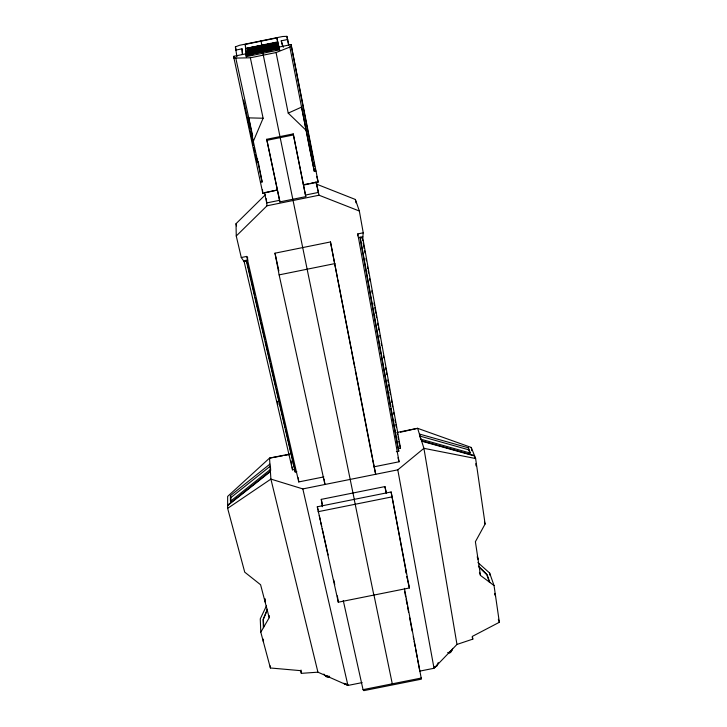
<?xml version="1.0" encoding="UTF-8"?>
<svg xmlns="http://www.w3.org/2000/svg" width="727" height="727" viewBox="0 0 727 727"><rect width="100%" height="100%" fill="white"/><g stroke="black" fill="none" stroke-linecap="round" stroke-linejoin="round"><path stroke-width="1.09" d="M362.146 682.608L347.933 685.443L317.926 672.175L301.323 673.347L300.642 670.657L270.389 667.986L260.793 632.172L269.217 617.696L260.593 584.753L244.726 572.158L227.642 508.346L227.66 496.405L269.535 458.101L290.064 453.966M404.421 588.316L421.396 679.163L363.8 690.65L363.046 689.65L343.271 600.547M357.639 235.839L357.784 233.912L363.236 232.804L359.347 211.03L355.385 199.48L316.718 184.213M396.36 451.676L398.796 451.194L398.096 448.632L400.495 448.15L362.737 237.674L363.236 232.804M452.603 648.384L451.949 650.438L449.359 651.755M451.785 650.374L451.313 651.846L447.923 652.664M437.409 664.551L436.909 666.059L435.037 667.022M437.536 664.66L438.236 662.551M435.964 666.332L434.155 667.259M436.654 665.269L436.309 666.323L434.991 666.995M267.336 609.29L263.047 619.568L263.401 627.701M267.509 609.462L263.383 619.34L263.728 627.128M346.206 683.671L346.352 684.761L347.96 684.443M260.42 182.295L262.129 181.95L253.314 141.365L263.11 118.237L250.342 57.787L233.958 58.142L262.82 193.327L277.46 190.001L264.492 192.637L266.718 202.924L279.631 200.298L266.709 139.293L293.226 133.895L305.794 196.635L279.85 201.897L266.709 139.293M329.658 676.219L328.622 677.201L327.414 676.664M266.482 605.791L260.266 618.877L260.793 632.172M397.042 432.447L417.607 428.312L471.269 447.459L475.622 458.537L485.109 523.994L475.394 541.733L480.483 575.439L494.033 585.544L499.358 622.276L472.377 636.379L472.814 639.124L456.965 644.431L434.019 668.277L419.788 671.112M285.747 429.712L294.917 469.378L292.518 469.86L244.163 261.693L241.273 257.522L236.257 235.993L236.03 223.698L265.537 194.609M236.257 235.993L267.009 205.796L319.071 195.227L359.347 211.03M227.642 508.346L270.898 479.093L302.841 488.917L397.796 469.842L423.923 448.332L475.622 458.537M270.28 469.578L230.432 501.312L230.414 495.632L269.926 464.108M230.932 501.348L230.922 497.55L270.399 466.08L270.689 470.469M227.642 505.147L270.38 471.141M227.642 505.61L270.408 471.587M291.582 46.383L276.069 52.544L288.219 113.13L301.587 107.096L314.3 171.354L316.009 171.009L291.073 44.601L278.977 47.073L279.704 50.427M236.938 56.815L235.394 46.864L239.501 45.301L282.558 36.514L286.883 36.35L288.855 45.056M400.522 432.202L417.607 428.312L423.923 448.332L456.965 644.431M245.272 44.383L276.869 37.94L279.613 49.845L246.217 56.651L245.272 44.383L246.707 55.797M235.493 50.154L242.027 48.818L242.454 53.316M282.603 46.328L281.231 40.821L287.765 39.485M246.117 48.355L277.659 41.912L279.322 49.136M247.516 48.173L276.369 42.666L247.516 48.173L247.753 49.272M276.769 44.456L247.707 50.381L276.769 44.456L276.287 42.302M276.951 45.283L247.816 51.626L276.951 45.283L277.314 47.01M247.834 51.853L277.169 46.264L247.834 51.853L248.071 52.971M247.889 52.48L277.305 46.882L247.889 52.48L248.18 54.234M233.958 58.142L233.912 56.27L245.999 53.798L246.462 57.206M246.317 55.288L279.277 48.564M252.387 54.561L248.107 55.025M268.308 51.308L270.435 50.872M275.742 49.79L277.859 49.363M250.342 57.787L276.069 52.544M266.836 140.356L293.444 134.949M255.995 159.431L257.694 159.086M314.3 171.354L309.62 148.526L311.329 148.181M303.395 184.731L308.802 183.64M310.965 183.195L316.372 182.095L318.381 192.437L305.467 195.054L303.604 185.767M316.009 171.009L318.162 182.095L303.468 185.076L293.226 133.895M241.273 257.522L246.726 256.413L247.816 258.094M324.133 479.066L324.924 484.482L279.132 274.879L274.997 253.187L330.467 241.946L375.686 474.286L372.687 460.146M243.581 260.857L248.016 259.957M358.393 237.593L362.837 236.693M244.163 261.693L246.798 261.157L246.226 260.321L295.189 472.014L296.807 471.696M362.737 237.674L360.101 238.202L360.183 237.229L398.796 451.194M279.132 274.879L334.938 263.583M246.726 256.413L298.742 481.937L323.815 476.903M373.978 466.825L399.078 461.781L357.784 233.912M322.297 506.71L321.279 499.367L384.928 486.59L386.4 492.761M317.308 506.783L391.126 491.97L409.401 587.97L338.282 602.201L317.308 506.783L318.044 510.072M317.953 511.735L392.307 496.814M363.046 689.65L421.469 678.009M282.712 455.784L269.535 458.101L270.898 479.093L317.926 672.175M284.902 455.402L289.301 454.629M263.11 118.237L248.698 117.865L253.314 141.365M328.095 675.946L325.214 675.728L323.851 674.074M328.477 676.901L326.368 676.773L325.387 675.592M347.07 684.534L344.934 684.407L343.916 683.198M421.06 439.262L470.414 453.103L468.37 447.814L419.415 434.046L419.752 436.046L468.661 449.786L469.887 452.957M421.533 440.744L474.458 455.575L474.758 457.674M421.669 441.171L474.622 456.002M477.903 562.571L489.634 573.003L494.033 585.544M288.219 113.13L306.367 130.569M449.877 651.683L450.158 652.728L449.422 653.1L448.096 652.592M478.402 566.115L487.181 574.739L489.844 582.418M479.102 567.133L486.763 574.657L489.316 582.027M344.889 683.571L345.607 684.416M326.359 675.956L327.041 676.782M484.436 522.159L485.109 523.994M494.742 593.386L495.478 595.495M494.842 594.041L495.578 596.149M477.266 556.646L477.948 558.636M477.33 557.209L478.048 559.317M498.34 619.295L499.358 622.276M479.429 572.313L480.483 575.439M281.231 40.821L283.303 47.282M419.752 436.046L420.742 439.181M392.362 684.189L373.842 594.432M472.177 637.006L472.814 639.124M399.496 444.524L400.495 448.15M397.996 457.737L399.078 461.781M230.414 495.632L230.922 497.55M316.708 176.37L318.162 182.095M316.545 184.985L317.172 187.521M317.381 188.366L319.071 195.227M405.393 569.214L406.448 573.63L391.126 491.97M406.693 576.602L407.184 578.647M407.429 579.673L409.401 587.97M247.053 262.256L251.124 279.886M251.633 282.094L254.686 295.307M255.195 297.516L260.548 320.652M261.057 322.852L264.873 339.382M265.382 341.581L269.962 361.41M270.471 363.618L271.489 368.026M271.998 370.225L275.815 386.746M276.324 388.954L285.238 427.512M236.03 223.698L236.548 225.897M277.214 401.222L277.987 404.53M291.027 460.764L291.8 464.071M233.912 56.27L234.394 58.378M302.841 488.917L347.933 685.443M319.271 515.543L320.262 519.923M320.752 522.113L321.734 526.493M322.225 528.693L328.122 554.974M333.784 580.164L334.765 584.544M321.279 499.367L322.506 504.901M235.73 57.787L252.678 135.958M243.545 100.053L249.797 128.806M250.279 131.014L253.405 145.391M253.887 147.608L254.85 152.025M255.331 154.242L257.013 161.985M274.997 253.187L278.859 270.907M235.394 46.864L235.875 49.072M305.467 195.054L305.794 196.635M262.783 50.608L262.42 48.645M373.832 595.086L354.203 499.376M276.869 37.94L277.659 41.912M289.809 46.746L309.62 148.526M315.945 181.941L316.345 183.976M286.883 36.35L288.619 45.238M330.467 241.946L337.364 277.569M337.791 279.795L351.15 348.815M351.577 351.041L354.812 367.744M355.239 369.97L372.26 457.919M313.355 159.767L291.073 44.601M313.791 161.994L314.655 166.438M315.082 168.664L315.509 170.881M258.121 161.258L262.129 181.95M384.928 486.59L386.201 493.269M404.603 591.296L405.657 596.84M406.084 599.057L407.138 604.6M407.556 606.818L408.61 612.361M409.664 617.905L412.2 631.209M413.254 636.752L413.672 638.96M414.099 641.178L415.153 646.721M415.571 648.938L417.262 657.808M417.68 660.025L419.579 670.003M354.458 500.249L262.91 53.253M397.796 469.842L434.019 668.277M360.301 239.319L381.012 353.994M381.411 356.221L390.463 406.32M390.862 408.547L397.896 447.523M355.385 199.48L355.985 202.824M362.391 238.501L362.791 240.728M363.191 242.954L364.2 248.534M364.6 250.76L364.999 252.987M365.999 258.567L366.399 260.793M367.399 266.373L367.798 268.599M368.198 270.826L368.598 273.061M369.607 278.632L370.007 280.858M371.806 290.891L372.206 293.126M374.005 303.159L374.405 305.385M374.814 307.612L375.814 313.192M376.213 315.418L376.613 317.644M377.613 323.224L378.013 325.451M378.413 327.686L378.812 329.913M379.812 335.483L380.221 337.719M381.221 343.289L381.62 345.516M383.42 355.548L383.82 357.784M385.619 367.817L386.028 370.043M386.428 372.269L386.828 374.505M387.827 380.076L388.227 382.302M388.627 384.538L389.627 390.108M390.026 392.344L390.426 394.57M391.435 400.141L391.835 402.376M392.235 404.603L392.635 406.829M393.634 412.409L394.034 414.635M395.034 420.206L395.433 422.442M395.833 424.668L396.233 426.894M397.242 432.474L397.642 434.701M398.042 436.927L398.441 439.163M398.841 441.389L399.241 443.615M262.265 47.646L261.029 40.903M262.792 51.935L263.083 53.816M471.269 447.459L471.741 450.676M489.634 573.003L489.953 575.184M468.37 447.814L468.661 449.786M475.74 463.708L476.067 465.907M337.383 595.858L338.282 602.201M279.631 200.298L279.85 201.897M298.297 477.775L298.742 481.937M295.008 470.26L295.189 472.014M266.3 198.735L267.009 205.796M292.236 467.043L292.518 469.86M262.474 189.647L262.82 193.327M301.033 670.049L301.323 673.347M242.027 48.818L242.373 54.543M269.099 615.496L269.217 617.696M270.29 665.896L270.389 667.986M264.937 598.594L265.091 601.938M264.819 599.166L264.919 601.274M263.428 639.169L263.519 641.405M263.301 639.651L263.401 641.877M276.414 42.893L247.598 49.154L276.414 42.893M276.551 43.484L247.653 49.772L276.551 43.484M276.814 44.674L247.762 50.999L276.814 44.674M277.36 47.11L247.971 53.507L277.36 47.11M277.496 47.728L248.025 54.143L277.496 47.728M277.632 48.346L248.08 54.779L277.632 48.346"/></g></svg>
